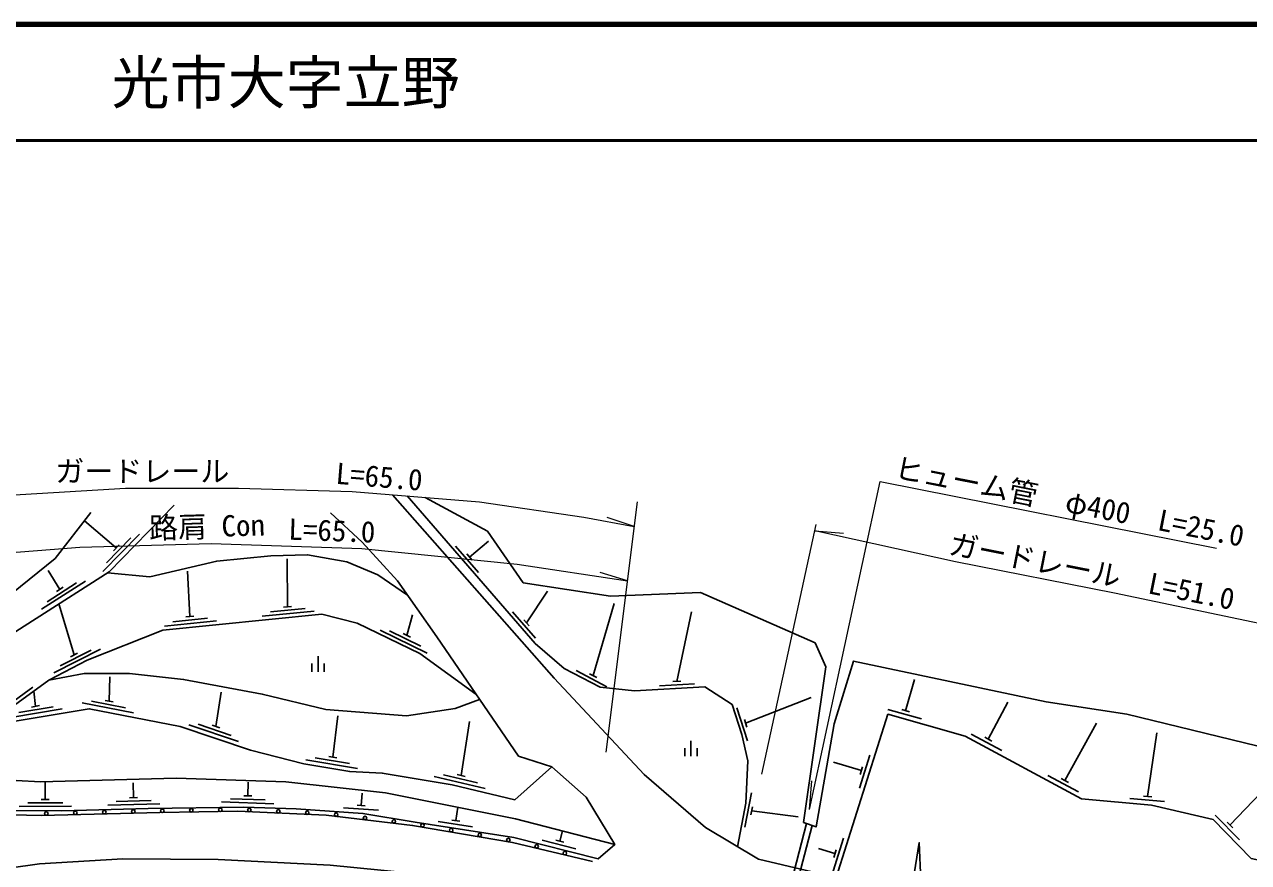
# Model space of a CAD drawing. Units: millimetres at full size, sheet at 1:1000; details may follow other scales. Extents: x 40000 to 680000, y 20000 to 380000.
# Drawn here: x 397518 to 502996, y 307810 to 380000 of the extents above; entities that cross this region are included whole.
import ezdxf
from ezdxf.enums import TextEntityAlignment as Align

# ---------------------------------------------------------------- set-up
doc = ezdxf.new("R2010")
doc.units = ezdxf.units.MM
doc.header["$LTSCALE"] = 1000
for name, color, linetype, lineweight in [('M-BGD', 7, 'Continuous', 25), ('M-STR-HTXT', 7, 'Continuous', 13), ('M-STR-STRC', 7, 'Continuous', 25), ('M-TTL', 2, 'Continuous', 140), ('M-TTL-LINE', 7, 'Continuous', 50)]:
    doc.layers.add(name, color=color, linetype=linetype, lineweight=lineweight)
doc.layers.add('M-TTL-TXT', color=7, linetype='Continuous')
doc.styles.add('ＭＳ ゴシック', font='')
doc.styles.get('ＭＳ ゴシック').set_extended_font_data('MS Gothic')

msp = doc.modelspace()

# ---------------------------------------------------------------- linework, layer by layer
at = {"layer": 'M-BGD'}
for p, q in [((405419, 334913), (402679, 337248)), ((404277, 332884), (407420, 336104)), ((404587, 333630), (406682, 335777)), ((435871, 334123), (437489, 335500)), ((405175, 334662), (405664, 335163)), ((434661, 335059), (436628, 332793)), ((435642, 334387), (436101, 333858)), ((420189, 329843), (420157, 333970)), ((400569, 331338), (399569, 332961)), ((411767, 329003), (411574, 332908)), ((398995, 329622), (402788, 332043)), ((399466, 330278), (401995, 331893)), ((400274, 331150), (400864, 331527)), ((440788, 328459), (442588, 331191)), ((401787, 325699), (400479, 330088)), ((418009, 329023), (422487, 329470)), ((418726, 329396), (421711, 329694)), ((419840, 329809), (420537, 329878)), ((430466, 327377), (430962, 329146)), ((439578, 329395), (441545, 327130)), ((446516, 323914), (448343, 330114)), ((453732, 323416), (454994, 329418)), ((409587, 328183), (414065, 328630)), ((410304, 328556), (413289, 328854)), ((411418, 328969), (412115, 329038)), ((440559, 328724), (441018, 328195)), ((428180, 327819), (432229, 325856)), ((428986, 327762), (431685, 326453)), ((430151, 327530), (430781, 327224)), ((400055, 324143), (404064, 326186)), ((400587, 324751), (403260, 326113)), ((401475, 325540), (402099, 325858)), ((422281, 324245), (422281, 324942)), ((422814, 324245), (422814, 325573)), ((423347, 324245), (423347, 324942)), ((445048, 324344), (447706, 322952)), ((446206, 324076), (446826, 323751)), ((394604, 320276), (398241, 322927)), ((404821, 321712), (404870, 323802)), ((452251, 323032), (455246, 323200)), ((453382, 323396), (454081, 323435)), ((473451, 320885), (474215, 323586)), ((398457, 321264), (398326, 322582)), ((404477, 321779), (405164, 321645)), ((414012, 319525), (414477, 322473)), ((459656, 319807), (465314, 322033)), ((396337, 320300), (400775, 321044)), ((397027, 320720), (399986, 321216)), ((398112, 321206), (398802, 321322)), ((402498, 321552), (406915, 320694)), ((403291, 321704), (406236, 321131)), ((458916, 321146), (459824, 318287)), ((471925, 321003), (474813, 320188)), ((473114, 320980), (473787, 320789)), ((480571, 318431), (482269, 321630)), ((411688, 319673), (415953, 318240)), ((412494, 319718), (415338, 318763)), ((413680, 319636), (414343, 319413)), ((424087, 316873), (424522, 320444)), ((435151, 315299), (435853, 319956)), ((459550, 320141), (459762, 319474)), ((487171, 314868), (489885, 319803)), ((479108, 318879), (481748, 317454)), ((480263, 318597), (480879, 318264)), ((494303, 313491), (495099, 318974)), ((454416, 316967), (454416, 317663)), ((454949, 316967), (454949, 318295)), ((455482, 316967), (455482, 317663)), ((421768, 316656), (426205, 315907)), ((422558, 316827), (425516, 316328)), ((423742, 316932), (424432, 316815)), ((469634, 315723), (467247, 316458)), ((469466, 314203), (470375, 317062)), ((469528, 315390), (469740, 316057)), ((501397, 311037), (505758, 315617)), ((399309, 313247), (399299, 314784)), ((406921, 313400), (406888, 314668)), ((416768, 313551), (416806, 314723)), ((432823, 315234), (437202, 314196)), ((433622, 315353), (436542, 314661)), ((434811, 315379), (435492, 315218)), ((485708, 315317), (488348, 313892)), ((486863, 315035), (487479, 314702)), ((406571, 313391), (407271, 313409)), ((415259, 313300), (418258, 313202)), ((416418, 313562), (417118, 313540)), ((426538, 312721), (426612, 313773)), ((460174, 313801), (459606, 310856)), ((492782, 313328), (495770, 313058)), ((493954, 313523), (494652, 313460)), ((397063, 312633), (401563, 312661)), ((397811, 312938), (400811, 312957)), ((398959, 313245), (399659, 313249)), ((404687, 312742), (409186, 312859)), ((405429, 313061), (408428, 313139)), ((414500, 313024), (418998, 312878)), ((425020, 312527), (428013, 312316)), ((426189, 312745), (426887, 312696)), ((434687, 311418), (434868, 312570)), ((460251, 312615), (460119, 311928)), ((460185, 312272), (464184, 311734)), ((433159, 311354), (436122, 310889)), ((434341, 311472), (435033, 311363)), ((459450, 290025), (464894, 311178)), ((500135, 311902), (502229, 309754)), ((501153, 311288), (501641, 310787)), ((443649, 309656), (443868, 310535)), ((465382, 311000), (459934, 289932)), ((442121, 309729), (445031, 309002)), ((443309, 309741), (443988, 309572)), ((467192, 307056), (468102, 309915)), ((467361, 308576), (465932, 309031)), ((467255, 308243), (467467, 308910))]:
    msp.add_line(p, q, dxfattribs=at)
for points in [[(429245, 339488), (443170, 323689), (450927, 315380), (456201, 310816), (460765, 308093), (467452, 306529), (471922, 320581), (478581, 318700), (488593, 313297), (494622, 312752), (499940, 311518), (503227, 308147), (520136, 304558), (520522, 295048)], [(430496, 339388), (441521, 326689), (444038, 324526), (447114, 322915), (450090, 322603), (456158, 322943), (458509, 321414), (459322, 318851), (459844, 316555), (459691, 312920), (458968, 309165)], [(432051, 339262), (437414, 336366), (440500, 331894), (448013, 330746), (455778, 331081), (465643, 326732), (466586, 324658), (464661, 311263), (465733, 310872), (467299, 319745), (468957, 325165), (485561, 321662), (492517, 320583), (504898, 317573)], [(382312, 314452), (385377, 313288), (389899, 312570), (394194, 312303), (400735, 312267), (408180, 312460), (416408, 312590), (420943, 312443), (426679, 312037), (431189, 311285), (439685, 309953), (446964, 308135), (448387, 309360), (445918, 313435), (442961, 316056), (440092, 316967), (433048, 327239), (429664, 332062), (426630, 335420), (423891, 337924)], [(391781, 327262), (400174, 334003), (403231, 337962)], [(392194, 324800), (404820, 332859), (410407, 338584)], [(404664, 332760), (408327, 332422), (414087, 333783), (418756, 334216), (421912, 334316), (425286, 333704), (427965, 332601), (430520, 330843)], [(395304, 319754), (396649, 321360), (399620, 323526), (402927, 325245), (409454, 327839), (423134, 329204), (426188, 328419), (431579, 325805), (436418, 322324)], [(399620, 323526), (402671, 324094), (406571, 324095), (411227, 323577), (418001, 322322), (423499, 321005), (430449, 320444), (434622, 321072), (436741, 321853)], [(381966, 314422), (382312, 314452), (386690, 318012), (394799, 319669), (403099, 321061), (410934, 319538), (417005, 317499), (421585, 316315), (425550, 315645), (428344, 315521), (434359, 314492), (439766, 313211), (442961, 316056)], [(448387, 309360), (439824, 311586), (428635, 313807), (420045, 314771), (410596, 315087), (398888, 314773), (392579, 315108), (387725, 316097), (387004, 316650), (388570, 318396)], [(382213, 313999), (384627, 313067), (391222, 312022), (398986, 311872), (409181, 312109), (415899, 312228), (423527, 311875), (430955, 311012), (439564, 309543), (446479, 307891)], [(520522, 295048), (484378, 304215), (474747, 306254), (474618, 309530), (473895, 305016), (481018, 303030), (491728, 300709), (518366, 293406), (532416, 289723), (571468, 281107)]]:
    msp.add_lwpolyline(points, dxfattribs=at)
for centre in [(401894, 312089), (404394, 312148), (406893, 312206), (409392, 312263), (411892, 312307), (414392, 312352), (416890, 312333), (419388, 312217), (421885, 312101), (399395, 312031), (424378, 311927), (426861, 311639), (429344, 311350), (431821, 311016), (434285, 310596), (436750, 310175), (439214, 309755), (441651, 309199), (444082, 308618)]:
    msp.add_circle(centre, 150, dxfattribs=at)
at = {"layer": 'M-STR-HTXT'}
for p, q in [((447643, 317308), (450329, 338882)), ((450066, 336769), (447735, 337541)), ((461047, 315418), (465752, 336914)), ((465634, 336375), (468082, 336189)), ((449482, 332080), (447130, 332783)), ((465177, 312390), (465354, 314838))]:
    msp.add_line(p, q, dxfattribs=at)
for points in [[(381059, 337649), (396208, 339468), (406214, 340053), (415946, 340053), (425757, 339769), (436736, 338885), (445727, 337559), (450066, 336769)], [(465177, 312390), (471248, 340630), (500246, 334875)], [(515831, 325894), (491441, 331009), (477757, 333721), (465634, 336375)], [(381279, 332701), (393121, 334244), (402301, 334981), (413597, 335303), (426594, 334853), (439976, 333523), (449482, 332080)]]:
    msp.add_lwpolyline(points, dxfattribs=at)
at = {"layer": 'M-STR-STRC'}
msp.add_lwpolyline([(383319, 305526), (398809, 307691), (405999, 308124), (414199, 308063), (423858, 307577), (430541, 306923), (440619, 305229), (476967, 296395)], dxfattribs=at)
at = {"layer": 'M-TTL'}
msp.add_line((680000, 380000), (40000, 380000), dxfattribs=at)
at = {"layer": 'M-TTL-LINE'}
msp.add_line((40000, 370000), (680000, 370000), dxfattribs=at)

# ---------------------------------------------------------------- texts
at = {"layer": 'M-STR-HTXT', "style": 'ＭＳ ゴシック'}
msp.add_text('ガードレール', height=1833, dxfattribs=at).set_placement((400173, 340053), align=Align.BOTTOM_LEFT)
for s, rotation, p in [('L=65.0', 355.398, (424243, 339891)), ('ヒューム管\u3000φ400\u3000L=25.0', 348.774, (472265, 340429)), ('路肩 Con', 1.629, (408291, 335152)), ('L=65.0', 358.019, (420222, 335074)), ('ガードレール\u3000L=51.0', 348.789, (476965, 333878))]:
    msp.add_text(s, height=1833, rotation=rotation, dxfattribs=at).set_placement(p, align=Align.BOTTOM_LEFT)
at = {"layer": 'M-TTL-TXT', "style": 'ＭＳ ゴシック'}
msp.add_text('光市大字立野', height=3666, dxfattribs=at).set_placement((405024, 375000), align=Align.MIDDLE_LEFT)

doc.saveas('drawing.dxf')
